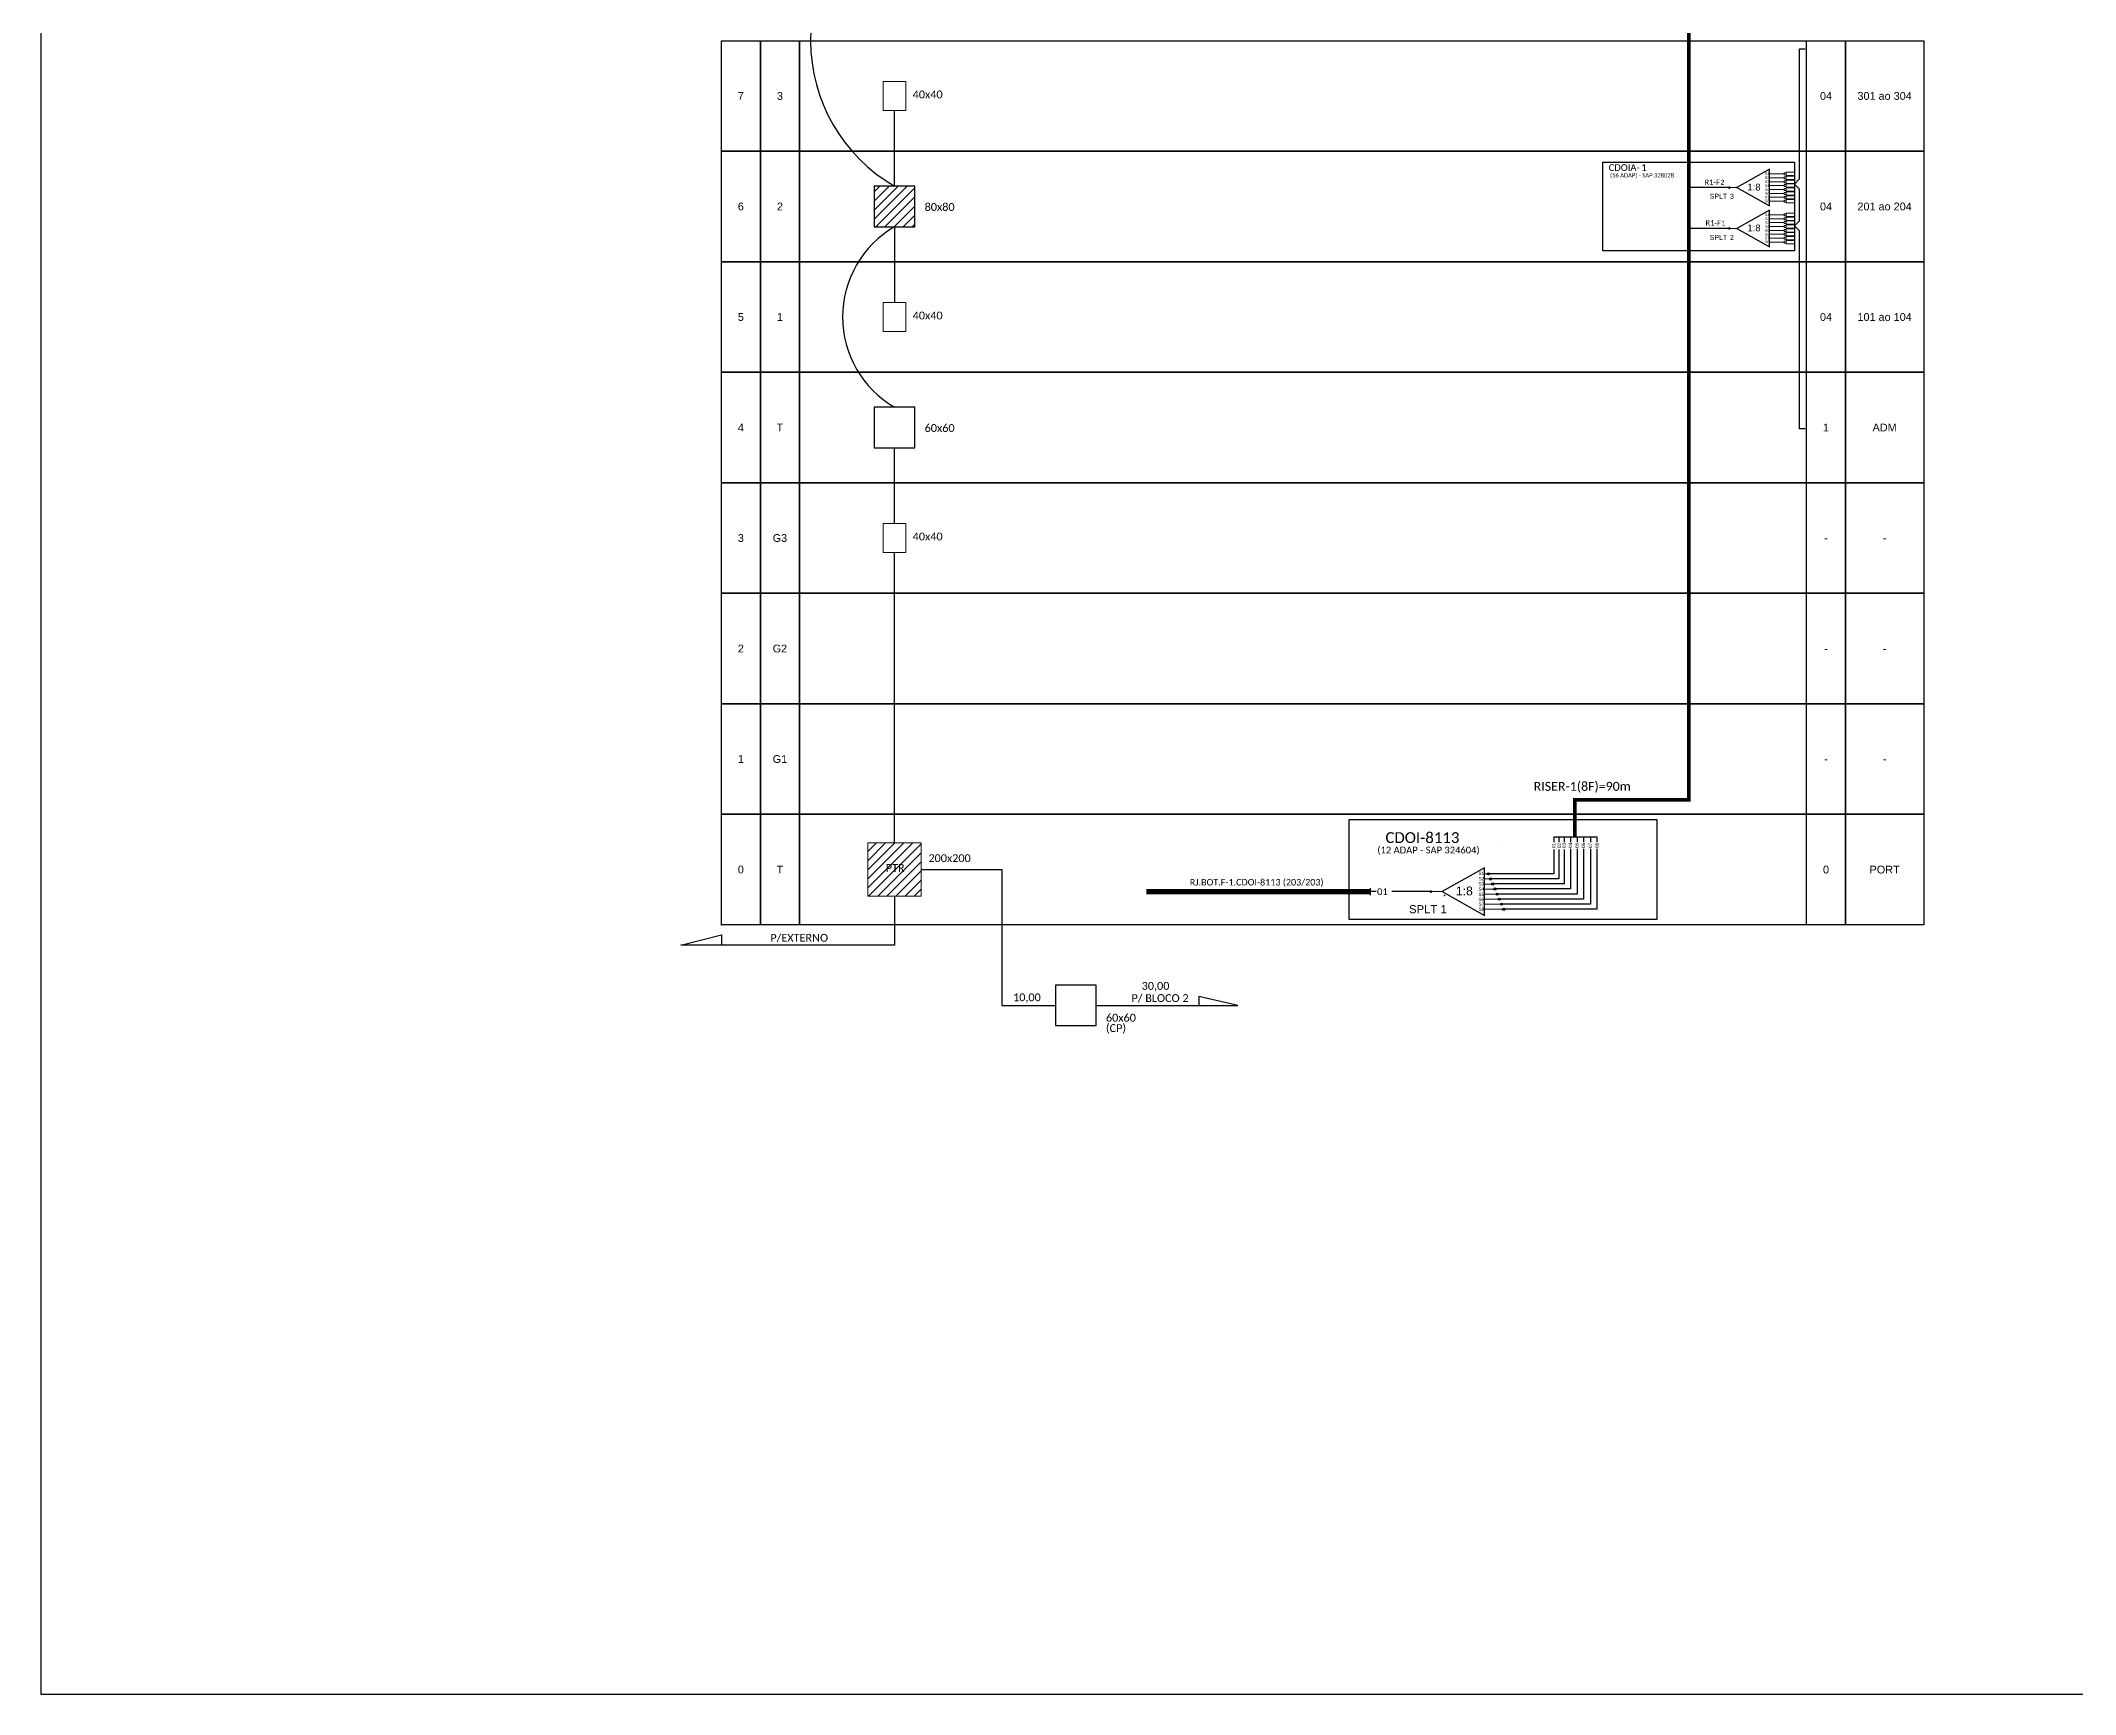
# Model space of a CAD drawing. Extents: x -89 to 1632, y 705 to 1299.
# Drawn here: x 793.9 to 1213.2, y 705 to 1045.8 of the extents above; entities that cross this region are included whole.
import ezdxf
from ezdxf.enums import TextEntityAlignment as Align

# ---------------------------------------------------------------- set-up
doc = ezdxf.new("R2010")
doc.units = 0
doc.styles.add('ARIAL', font='arial.ttf')
doc.styles.add('WMF-Calibri0', font='calibri.ttf')

# ---------------------------------------------------------------- blocks, each defined once
blk = doc.blocks.new('SPLT_1-8_SC-APC')
at = {"color": 1}
blk.add_lwpolyline([(-7.37, -2.1), (-17.04, -7.55), (-7.37, -13), (-7.37, -2.1)], dxfattribs=at)
at = {"color": 3, "lineweight": 0}
for points in [[(-2.99, -3.51), (-7.37, -3.51)], [(-7.37, -4.66), (-2.99, -4.66)], [(-7.37, -5.82), (-2.99, -5.82)], [(-2.41, -3.02), (-2.41, -4)], [(-2.41, -3.02), (0, -3.02)], [(-2.41, -4), (0, -4)], [(-2.41, -4.17), (-2.41, -5.16)], [(-2.41, -4.17), (0, -4.17)], [(-2.41, -5.16), (0, -5.16)], [(-2.41, -5.32), (-2.41, -6.31)], [(-2.41, -5.32), (0, -5.32)], [(-7.37, -6.97), (-2.99, -6.97)], [(-7.37, -8.12), (-2.99, -8.12)], [(-7.37, -9.28), (-2.99, -9.28)], [(-7.37, -10.43), (-2.99, -10.43)], [(-7.37, -11.58), (-2.99, -11.58)], [(-2.41, -6.31), (0, -6.31)], [(-2.41, -6.48), (-2.41, -7.46)], [(-2.41, -6.48), (0, -6.48)], [(-2.41, -7.46), (0, -7.46)], [(-2.41, -7.63), (-2.41, -8.62)], [(-2.41, -7.63), (0, -7.63)], [(-2.41, -8.62), (0, -8.62)], [(-2.41, -8.78), (-2.41, -9.77)], [(-2.41, -8.78), (0, -8.78)], [(-2.41, -9.77), (0, -9.77)], [(-2.41, -9.94), (-2.41, -10.92)], [(-2.41, -9.94), (0, -9.94)], [(-2.41, -10.92), (0, -10.92)], [(-2.41, -11.09), (-2.41, -12.08)], [(-2.41, -11.09), (0, -11.09)], [(-2.41, -12.08), (0, -12.08)]]:
    blk.add_lwpolyline(points, dxfattribs=at)
for points in [[(-2.99, -3.22), (-2.41, -3.22), (-2.41, -3.8), (-2.99, -3.8)], [(-2.99, -4.38), (-2.41, -4.38), (-2.41, -4.95), (-2.99, -4.95)], [(-2.99, -5.53), (-2.41, -5.53), (-2.41, -6.1), (-2.99, -6.1)], [(-2.99, -6.68), (-2.41, -6.68), (-2.41, -7.26), (-2.99, -7.26)], [(-2.99, -7.84), (-2.41, -7.84), (-2.41, -8.41), (-2.99, -8.41)], [(-2.99, -8.99), (-2.41, -8.99), (-2.41, -9.56), (-2.99, -9.56)], [(-2.99, -10.14), (-2.41, -10.14), (-2.41, -10.72), (-2.99, -10.72)], [(-2.99, -11.3), (-2.41, -11.3), (-2.41, -11.87), (-2.99, -11.87)]]:
    blk.add_lwpolyline(points, close=True, dxfattribs=at)
at = {"color": 1, "lineweight": 0}
blk.add_lwpolyline([(-17.04, -7.55), (-19.26, -7.55)], dxfattribs=at)
at = {"color": 1, "style": 'ARIAL'}
for s, height, p in [('S1', 0.75, (-8.74, -3.78)), ('S2', 0.75, (-8.74, -4.97)), ('S3', 0.75, (-8.74, -6.18)), ('1:8', 2, (-13.91, -8.4)), ('S4', 0.75, (-8.74, -7.36)), ('S5', 0.75, (-8.74, -8.57)), ('S6', 0.75, (-8.74, -9.69)), ('S7', 0.75, (-8.74, -10.78)), ('S8', 0.75, (-8.74, -11.9))]:
    blk.add_text(s, height=height, dxfattribs=at).set_placement(p)
blk = doc.blocks.new('SPLT_1-8_DIV_DIR')
h = blk.add_hatch(color=3)
h.dxf.hatch_style = 1
edge = h.paths.add_edge_path()
edge.add_arc((12.77, 4.04), 0.242, 0, 360)
h = blk.add_hatch(color=3)
h.dxf.hatch_style = 1
edge = h.paths.add_edge_path()
edge.add_arc((13.27, 2.88), 0.242, 0, 360)
h = blk.add_hatch(color=3)
h.dxf.hatch_style = 1
edge = h.paths.add_edge_path()
edge.add_arc((13.77, 1.73), 0.242, 0, 360)
h = blk.add_hatch(color=3)
h.dxf.hatch_style = 1
edge = h.paths.add_edge_path()
edge.add_arc((14.27, 0.58), 0.242, 0, 360)
h = blk.add_hatch(color=3)
h.dxf.hatch_style = 1
edge = h.paths.add_edge_path()
edge.add_arc((14.77, -0.58), 0.242, 0, 360)
h = blk.add_hatch(color=3)
h.dxf.hatch_style = 1
edge = h.paths.add_edge_path()
edge.add_arc((15.27, -1.73), 0.242, 0, 360)
h = blk.add_hatch(color=3)
h.dxf.hatch_style = 1
edge = h.paths.add_edge_path()
edge.add_arc((15.77, -2.88), 0.242, 0, 360)
h = blk.add_hatch(color=3)
h.dxf.hatch_style = 1
edge = h.paths.add_edge_path()
edge.add_arc((16.27, -4.04), 0.242, 0, 360)
at = {"color": 1}
blk.add_lwpolyline([(11.89, 5.45), (2.22, 0), (11.89, -5.45), (11.89, 5.45)], dxfattribs=at)
at = {"color": 1, "lineweight": 0}
blk.add_lwpolyline([(2.22, 0), (0, 0)], dxfattribs=at)
at = {"color": 7, "lineweight": 0}
for points in [[(12.77, 4.04), (11.89, 4.04)], [(11.89, 2.88), (13.27, 2.88)], [(11.89, 1.73), (13.77, 1.73)], [(11.89, 0.58), (14.27, 0.58)], [(11.89, -0.58), (14.77, -0.58)], [(11.89, -1.73), (15.27, -1.73)], [(11.89, -2.88), (15.77, -2.88)], [(11.89, -4.04), (16.27, -4.04)]]:
    blk.add_lwpolyline(points, dxfattribs=at)
at = {"color": 3}
for centre in [(12.77, 4.04), (13.27, 2.88), (13.77, 1.73), (14.27, 0.58), (14.77, -0.58), (15.27, -1.73), (15.77, -2.88), (16.27, -4.04)]:
    blk.add_circle(centre, 0.242, dxfattribs=at)
at = {"color": 1, "style": 'ARIAL'}
for s, height, p in [('1:8', 2, (5.35, -0.85)), ('S1', 0.75, (10.52, 3.77)), ('S2', 0.75, (10.52, 2.58)), ('S3', 0.75, (10.52, 1.37)), ('S4', 0.75, (10.52, 0.19)), ('S5', 0.75, (10.52, -1.02)), ('S6', 0.75, (10.52, -2.14)), ('S7', 0.75, (10.52, -3.24)), ('S8', 0.75, (10.52, -4.36))]:
    blk.add_text(s, height=height, dxfattribs=at).set_placement(p)

msp = doc.modelspace()

# ---------------------------------------------------------------- hatches: boundary and pattern name
h = msp.add_hatch()
h.set_pattern_fill('ANSI31', color=1, scale=0.417391)
h.set_pattern_definition([(45, (180.4302, 366.2309), (-0.9370702, 0.9370702), [])])
h.paths.add_polyline_path([(965.68, 1007.51), (974.03, 1007.51), (974.03, 1015.85), (965.68, 1015.85)])
h = msp.add_hatch(color=3)
h.dxf.hatch_style = 1
edge = h.paths.add_edge_path()
edge.add_arc((1141.89, 1015.57), 0.178, 0, 360)
h = msp.add_hatch(color=3)
h.dxf.hatch_style = 1
edge = h.paths.add_edge_path()
edge.add_arc((1141.89, 1007.15), 0.178, 0, 360)
h = msp.add_hatch()
h.set_pattern_fill('ANSI31', color=1, scale=0.417391)
h.set_pattern_definition([(45, (531.5527, 2711.749), (-0.9370702, 0.9370702), [])])
h.paths.add_polyline_path([(975.35, 869.51), (975.35, 880.51), (964.35, 880.51), (964.35, 869.51)])
h.paths.add_polyline_path([(967.65, 874.13), (972.38, 874.13), (972.38, 876.55), (967.65, 876.55)], flags=24)
h = msp.add_hatch(color=3)
h.dxf.hatch_style = 1
edge = h.paths.add_edge_path()
edge.add_arc((1080.39, 870.46), 0.285, 0, 360)

# ---------------------------------------------------------------- linework, layer by layer
msp.add_lwpolyline([(793.9, 705.02), (1632.47, 705.02), (1632.47, 1299.02), (793.9, 1299.02), (793.9, 705.02)])
at = {"color": 5, "const_width": 0.765}
msp.add_lwpolyline([(1110.07, 881.74), (1110.07, 889.36), (1133.57, 889.36), (1133.57, 1152.24), (1133.57, 1216.48)], dxfattribs=at)
for points in [[(934.17, 1045.85), (942.22, 1045.85), (942.22, 1023.07), (934.17, 1023.07)], [(942.22, 1045.85), (950.27, 1045.85), (950.27, 1023.07), (942.22, 1023.07)], [(950.27, 1045.85), (1181.97, 1045.85), (1181.97, 1023.07), (950.27, 1023.07)], [(1157.79, 1045.85), (1165.84, 1045.85), (1165.84, 1023.07), (1157.79, 1023.07)], [(1165.84, 1045.85), (1181.94, 1045.85), (1181.94, 1023.07), (1165.84, 1023.07)], [(934.17, 1023.07), (942.22, 1023.07), (942.22, 1000.29), (934.17, 1000.29)], [(942.22, 1023.07), (950.27, 1023.07), (950.27, 1000.29), (942.22, 1000.29)], [(950.27, 1023.07), (1181.97, 1023.07), (1181.97, 1000.29), (950.27, 1000.29)], [(1157.79, 1023.07), (1165.84, 1023.07), (1165.84, 1000.29), (1157.79, 1000.29)], [(1165.84, 1023.07), (1181.94, 1023.07), (1181.94, 1000.29), (1165.84, 1000.29)], [(934.17, 1000.29), (942.22, 1000.29), (942.22, 977.51), (934.17, 977.51)], [(942.22, 1000.29), (950.27, 1000.29), (950.27, 977.51), (942.22, 977.51)], [(950.27, 1000.29), (1181.97, 1000.29), (1181.97, 977.51), (950.27, 977.51)], [(1157.79, 1000.29), (1165.84, 1000.29), (1165.84, 977.51), (1157.79, 977.51)], [(1165.84, 1000.29), (1181.94, 1000.29), (1181.94, 977.51), (1165.84, 977.51)], [(934.17, 977.51), (942.22, 977.51), (942.22, 954.74), (934.17, 954.74)], [(942.22, 977.51), (950.27, 977.51), (950.27, 954.74), (942.22, 954.74)], [(950.27, 977.51), (1181.97, 977.51), (1181.97, 954.74), (950.27, 954.74)], [(1157.79, 977.51), (1165.84, 977.51), (1165.84, 954.74), (1157.79, 954.74)], [(1165.84, 977.51), (1181.94, 977.51), (1181.94, 954.74), (1165.84, 954.74)], [(965.68, 961.95), (974.03, 961.95), (974.03, 970.3), (965.68, 970.3)], [(934.17, 954.74), (942.22, 954.74), (942.22, 931.96), (934.17, 931.96)], [(942.22, 954.74), (950.27, 954.74), (950.27, 931.96), (942.22, 931.96)], [(950.27, 954.74), (1181.97, 954.74), (1181.97, 931.96), (950.27, 931.96)], [(1157.79, 954.74), (1165.84, 954.74), (1165.84, 931.96), (1157.79, 931.96)], [(1165.84, 954.74), (1181.94, 954.74), (1181.94, 931.96), (1165.84, 931.96)], [(934.17, 931.96), (942.22, 931.96), (942.22, 909.18), (934.17, 909.18)], [(942.22, 931.96), (950.27, 931.96), (950.27, 909.18), (942.22, 909.18)], [(950.27, 931.96), (1181.97, 931.96), (1181.97, 909.18), (950.27, 909.18)], [(1157.79, 931.96), (1165.84, 931.96), (1165.84, 909.18), (1157.79, 909.18)], [(1165.84, 931.96), (1181.94, 931.96), (1181.94, 909.18), (1165.84, 909.18)], [(934.17, 909.18), (942.22, 909.18), (942.22, 886.4), (934.17, 886.4)], [(942.22, 909.18), (950.27, 909.18), (950.27, 886.4), (942.22, 886.4)], [(950.27, 909.18), (1181.97, 909.18), (1181.97, 886.4), (950.27, 886.4)], [(1157.79, 909.18), (1165.84, 909.18), (1165.84, 886.4), (1157.79, 886.4)], [(1165.84, 909.18), (1181.94, 909.18), (1181.94, 886.4), (1165.84, 886.4)], [(934.17, 886.4), (942.22, 886.4), (942.22, 863.62), (934.17, 863.62)], [(942.22, 886.4), (950.27, 886.4), (950.27, 863.62), (942.22, 863.62)], [(950.27, 886.4), (1181.97, 886.4), (1181.97, 863.62), (950.27, 863.62)], [(1157.79, 886.4), (1165.84, 886.4), (1165.84, 863.62), (1157.79, 863.62)], [(1165.84, 886.4), (1181.94, 886.4), (1181.94, 863.62), (1165.84, 863.62)], [(1003.04, 842.84), (1011.39, 842.84), (1011.39, 851.18), (1003.04, 851.18)]]:
    msp.add_lwpolyline(points, close=True)
at = {"color": 3}
for points in [[(1157.53, 965.88), (1156.38, 965.88), (1156.38, 1002.69), (1156.38, 1002.69), (1156.38, 1006.63), (1155.29, 1007.68), (1156.38, 1008.73), (1156.38, 1011.32), (1156.38, 1011.32), (1156.38, 1015.26), (1155.29, 1016.31), (1156.38, 1017.36), (1156.38, 1044.17), (1157.53, 1044.17)], [(1069.11, 870.47), (1067.87, 870.47)], [(1080.68, 870.47), (1072.32, 870.47)]]:
    msp.add_lwpolyline(points, dxfattribs=at)
at = {"color": 0, "lineweight": 0}
for points in [[(967.55, 1037.46), (972.16, 1037.46), (972.16, 1031.46), (967.55, 1031.46)], [(967.55, 991.9), (972.16, 991.9), (972.16, 985.9), (967.55, 985.9)], [(967.55, 946.34), (972.16, 946.34), (972.16, 940.35), (967.55, 940.35)]]:
    msp.add_lwpolyline(points, close=True, dxfattribs=at)
at = {"color": 3, "ltscale": 0.5}
for points in [[(969.85, 1015.85), (969.85, 1031.46)], [(969.85, 1007.51), (969.85, 991.9)], [(969.85, 946.34), (969.85, 961.95)], [(969.85, 880.51), (969.85, 940.35)], [(975.35, 875.01), (991.99, 875.01), (991.99, 847.01)], [(969.85, 869.51), (969.85, 859.45), (925.82, 859.45), (934.17, 861.54), (934.17, 859.45)], [(991.99, 847.01), (1003.04, 847.01)], [(1011.39, 847.01), (1040.6, 847.01), (1032.6, 848.84), (1032.6, 847.01)]]:
    msp.add_lwpolyline(points, dxfattribs=at)
at = {"color": 1}
for points in [[(1155.29, 1004.2), (1155.29, 1004.2), (1155.29, 1002.54), (1115.81, 1002.54), (1115.81, 1020.82), (1118.33, 1020.82)], [(1067.87, 871.2), (1067.87, 869.74)]]:
    msp.add_lwpolyline(points, dxfattribs=at)
for points in [[(1115.81, 1020.82), (1155.29, 1020.82), (1155.29, 1002.54), (1115.81, 1002.54)], [(965.68, 1007.51), (974.03, 1007.51), (974.03, 1015.85), (965.68, 1015.85)], [(1063.54, 885.31), (1126.95, 885.31), (1126.95, 864.72), (1063.54, 864.72)]]:
    msp.add_lwpolyline(points, close=True, dxfattribs=at)
at = {"color": 5}
for points in [[(1141.89, 1015.57), (1133.57, 1015.57)], [(1141.89, 1007.15), (1133.57, 1007.15)], [(1094.68, 880.58), (1094.67, 880.58)], [(1105.71, 881.74), (1105.71, 880.65)], [(1105.71, 881.74), (1114.59, 881.74)], [(1106.77, 881.74), (1106.77, 880.65)], [(1107.84, 881.74), (1107.84, 880.65)], [(1109.17, 881.74), (1109.17, 880.63)], [(1110.5, 881.74), (1110.5, 880.64)], [(1111.84, 881.74), (1111.84, 880.63)], [(1113.28, 881.74), (1113.28, 880.64)], [(1114.59, 881.74), (1114.59, 880.64)], [(1105.71, 879.16), (1105.69, 874.15), (1092.44, 874.15)], [(1106.77, 879.16), (1106.77, 873.08), (1092.9, 873.08)], [(1107.84, 879.16), (1107.84, 872.04), (1093.35, 872.04)], [(1109.17, 879.29), (1109.17, 871.02), (1093.8, 871.02)], [(1110.5, 879.29), (1110.5, 869.94), (1094.25, 869.94)], [(1111.84, 879.29), (1111.84, 868.9), (1094.71, 868.9)], [(1113.28, 879.29), (1113.28, 867.86), (1095.16, 867.86)], [(1114.59, 879.29), (1114.59, 866.82), (1095.61, 866.82)], [(1092.01, 874.15), (1092.01, 874.15)]]:
    msp.add_lwpolyline(points, dxfattribs=at)
at = {"color": 1, "lineweight": 0}
msp.add_lwpolyline([(964.35, 880.51), (975.35, 880.51), (975.35, 869.51), (964.35, 869.51)], close=True, dxfattribs=at)
at = {"color": 1, "const_width": 1.11}
msp.add_lwpolyline([(1021.72, 870.47), (1067.87, 870.47)], dxfattribs=at)
at = {"color": 3}
for centre in [(1141.89, 1015.57), (1141.89, 1007.15)]:
    msp.add_circle(centre, 0.178, dxfattribs=at)
at = {"color": 3, "ltscale": 0.5}
for centre, radius, start, end in [((987.22, 1045.85), 34.66, 120.0697, 239.9303), ((980.69, 988.9), 21.53, 120.2262, 239.7738)]:
    msp.add_arc(centre, radius, start, end, dxfattribs=at)
for p in [(934.17, 1023.07), (1143.44, 1015.57), (934.17, 1000.29), (934.17, 977.51), (934.17, 954.74), (934.17, 931.96), (934.17, 909.18), (934.17, 886.4), (1083.16, 869.64), (934.17, 863.62)]:
    msp.add_point(p)

# ---------------------------------------------------------------- block references
at = {"color": 3, "xscale": 0.6956521739130466, "yscale": 0.695652173913043, "zscale": 0.6956521739130436}
for p in [(1155.29, 1020.82), (1155.29, 1012.4)]:
    msp.add_blockref('SPLT_1-8_SC-APC', p, dxfattribs=at)
at = {"xscale": 0.904347826086962, "yscale": 0.9043478260869584, "zscale": 0.9043478260869567}
msp.add_blockref('SPLT_1-8_DIV_DIR', (1080.68, 870.47), dxfattribs=at)

# ---------------------------------------------------------------- texts
at = {"style": 'ARIAL'}
for s, p in [('7', (938.19, 1034.46)), ('3', (946.24, 1034.46)), ('04', (1161.81, 1034.46)), ('301 ao 304', (1173.89, 1034.46)), ('6', (938.19, 1011.68)), ('2', (946.24, 1011.68)), ('04', (1161.81, 1011.68)), ('201 ao 204', (1173.89, 1011.68)), ('5', (938.19, 988.9)), ('1', (946.24, 988.9)), ('04', (1161.81, 988.9)), ('101 ao 104', (1173.89, 988.9)), ('4', (938.19, 966.12)), ('T', (946.24, 966.12)), ('1', (1161.81, 966.12)), ('ADM', (1173.89, 966.12)), ('3', (938.19, 943.35)), ('G3', (946.24, 943.35)), ('-', (1161.81, 943.35)), ('-', (1173.89, 943.35)), ('2', (938.19, 920.57)), ('G2', (946.24, 920.57)), ('-', (1161.81, 920.57)), ('-', (1173.89, 920.57)), ('1', (938.19, 897.79)), ('G1', (946.24, 897.79)), ('-', (1161.81, 897.79)), ('-', (1173.89, 897.79)), ('0', (938.19, 875.01)), ('T', (946.24, 875.01)), ('0', (1161.81, 875.01)), ('PORT', (1173.89, 875.01))]:
    msp.add_text(s, height=1.6, dxfattribs=at).set_placement(p, align=Align.MIDDLE_CENTER)
at = {"style": 'WMF-Calibri0'}
for s, height, p in [('40x40', 1.612, (973.59, 1033.96)), ('80x80', 1.612, (976.06, 1010.77)), ('40x40', 1.612, (973.59, 988.4)), ('60x60', 1.612, (976.06, 965.21)), ('40x40', 1.612, (973.59, 942.85)), ('200x200', 1.612, (976.84, 876.55)), ('PTR', 1.612, (968.05, 874.54)), ('01', 1.391, (1069.3, 869.75)), ('P/EXTERNO', 1.612, (944.26, 860.14)), ('30,00', 1.612, (1020.78, 850.23)), ('10,00', 1.612, (994.28, 847.87)), ('P/ BLOCO 2', 1.612, (1018.69, 847.71)), ('60x60', 1.612, (1013.42, 843.66)), ('(CP)', 1.612, (1013.42, 841.53))]:
    msp.add_text(s, height=height, dxfattribs=at).set_placement(p)
at = {"color": 1, "style": 'WMF-Calibri0'}
for s, height, p in [('CDOIA-', 1.391, (1117.03, 1019)), ('1', 1.39, (1123.76, 1019)), ('CDOI-8113', 2.226, (1071.02, 880.48)), ('RJ.BOT.F-1.CDOI-8113 (203/203)', 1.3357, (1030.71, 871.73))]:
    msp.add_text(s, height=height, dxfattribs=at).set_placement(p)
for s, height, p in [('(16 ADAP) - SAP 328028', 0.8696, (1123.9, 1017.66)), ('(12 ADAP - SAP 324604)', 1.3913, (1079.89, 878.34))]:
    msp.add_text(s, height=height, dxfattribs=at).set_placement(p, align=Align.CENTER)
at = {"color": 5, "style": 'WMF-Calibri0'}
for s, height, p in [('R1-F', 1.113, (1136.8, 1016.12)), ('R1-F', 1.113, (1136.99, 1007.74)), ('RISER-1(8F)=90m', 1.8405, (1101.57, 891.24))]:
    msp.add_text(s, height=height, dxfattribs=at).set_placement(p)
at = {"color": 5, "style": 'ARIAL'}
for s, p in [('2', (1140.47, 1016.13)), ('1', (1140.66, 1007.71))]:
    msp.add_text(s, height=1.04, dxfattribs=at).set_placement(p, align=Align.CENTER)
at = {"color": 7, "style": 'ARIAL'}
for s, height, p in [('SPLT', 1.043, (1139.65, 1013.25)), ('3', 1.04, (1142.43, 1013.25)), ('SPLT', 1.043, (1139.65, 1004.77)), ('2', 1.04, (1142.43, 1004.77))]:
    msp.add_text(s, height=height, dxfattribs=at).set_placement(p, align=Align.CENTER)
at = {"style": 'ARIAL'}
for s, p in [('01', (1105.7, 879.97)), ('02', (1106.83, 879.97)), ('03', (1107.85, 879.97)), ('04', (1109.13, 879.97)), ('05', (1110.49, 879.97)), ('06', (1111.82, 879.97)), ('07', (1113.26, 879.97)), ('08', (1114.62, 879.97))]:
    msp.add_text(s, height=0.69, rotation=90, dxfattribs=at).set_placement(p, align=Align.MIDDLE_CENTER)
at = {"color": 7, "style": 'ARIAL'}
msp.add_text('SPLT 1', height=1.67, dxfattribs=at).set_placement((1075.89, 866.01))

doc.saveas('drawing.dxf')
